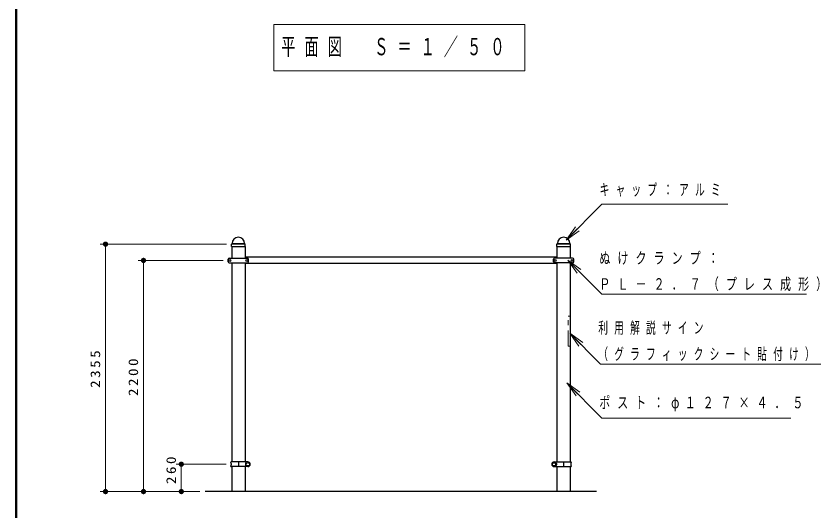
# Model space of a CAD drawing. Units: millimetres on the paper, with parts at other scales. Extents: x -365 to 10, y -61 to 257.
# Drawn here: x -365 to -211.6, y 79.4 to 173.6 of the extents above; entities that cross this region are included whole.
import ezdxf

# ---------------------------------------------------------------- set-up
doc = ezdxf.new("R2010")
doc.units = ezdxf.units.MM
doc.linetypes.add('USER3', pattern=[8, 3, -1, 1, -1, 1, -1])
doc.layers.add('LY_1', color=7, linetype='Continuous', lineweight=13)
doc.styles.add('ＭＳ ゴシック', font='')
doc.styles.get('ＭＳ ゴシック').set_extended_font_data('MS Gothic')

# ---------------------------------------------------------------- blocks, each defined once
blk = doc.blocks.new('filled_dot')
at = {"color": 0, "linetype": 'Continuous', "lineweight": -2, "const_width": 1.25}
blk.add_lwpolyline([(-0.625, 0, 1), (0.625, 0, 1)], format="xyb", close=True, dxfattribs=at)

msp = doc.modelspace()

# ---------------------------------------------------------------- linework, layer by layer
at = {"layer": 'LY_1', "lineweight": 50}
msp.add_line((-365, 257), (-365, 0), dxfattribs=at)
at = {"layer": 'LY_1'}
for p, q in [((-315.874, 172.02), (-315.874, 163.22)), ((-268.074, 172.02), (-315.874, 172.02)), ((-268.074, 163.22), (-268.074, 172.02)), ((-315.874, 163.22), (-268.074, 163.22)), ((-260.179, 130.997), (-258.412, 133.472)), ((-260.179, 130.997), (-258.058, 133.118)), ((-257.705, 132.765), (-260.179, 130.997)), ((-324.917, 130.207), (-348.958, 130.207)), ((-347.958, 83.107), (-347.958, 130.207)), ((-323.91, 130.215), (-321.385, 130.215)), ((-323.83, 130.307), (-321.465, 130.307)), ((-261.918, 130.215), (-259.393, 130.215)), ((-261.838, 130.307), (-259.473, 130.307)), ((-325.568, 127.107), (-341.721, 127.107)), ((-340.721, 83.107), (-340.721, 127.107)), ((-258.102, 124.7), (-259.87, 127.175)), ((-259.87, 127.175), (-257.395, 125.407)), ((-259.87, 127.175), (-257.748, 125.054)), ((-257.735, 110.779), (-259.497, 113.258)), ((-259.497, 113.258), (-257.026, 111.484)), ((-259.497, 113.258), (-257.381, 111.132)), ((-258.285, 101.311), (-260.053, 103.786)), ((-260.053, 103.786), (-257.578, 102.018)), ((-260.053, 103.786), (-257.931, 101.665)), ((-324.997, 88.307), (-334.517, 88.307)), ((-333.517, 83.107), (-333.517, 88.307)), ((-329.976, 83.107), (-348.958, 83.107)), ((-329.976, 83.107), (-341.721, 83.107)), ((-329.976, 83.107), (-334.517, 83.107))]:
    msp.add_line(p, q, dxfattribs=at)
at = {"layer": 'LY_1', "lineweight": 25}
for p, q in [((-323.947, 129.777), (-323.939, 130.183)), ((-323.937, 129.767), (-321.358, 129.767)), ((-323.917, 129.767), (-323.917, 127.557)), ((-323.916, 130.238), (-323.865, 130.289)), ((-321.379, 130.238), (-321.43, 130.289)), ((-321.377, 129.767), (-321.377, 127.557)), ((-321.348, 129.777), (-321.356, 130.183)), ((-261.955, 129.777), (-261.947, 130.183)), ((-261.945, 129.767), (-259.366, 129.767)), ((-261.925, 129.767), (-261.925, 127.557)), ((-261.924, 130.238), (-261.873, 130.289)), ((-259.387, 130.238), (-259.438, 130.289)), ((-259.385, 129.767), (-259.385, 127.557)), ((-259.356, 129.777), (-259.364, 130.183)), ((-324.568, 126.857), (-324.568, 127.357)), ((-324.368, 127.557), (-320.927, 127.557)), ((-321.355, 127.71), (-321.355, 127.557)), ((-261.948, 127.71), (-321.355, 127.71)), ((-320.727, 126.857), (-320.727, 127.357)), ((-262.576, 126.857), (-262.576, 127.357)), ((-258.935, 127.557), (-262.376, 127.557)), ((-261.948, 127.71), (-261.948, 127.557)), ((-258.735, 126.857), (-258.735, 127.357)), ((-324.368, 126.657), (-320.927, 126.657)), ((-323.917, 126.657), (-323.917, 88.757)), ((-321.377, 126.657), (-321.377, 88.757)), ((-321.355, 126.657), (-321.355, 126.504)), ((-261.948, 126.504), (-321.355, 126.504)), ((-258.935, 126.657), (-262.376, 126.657)), ((-261.948, 126.657), (-261.948, 126.504)), ((-261.925, 126.657), (-261.925, 88.757)), ((-259.385, 126.657), (-259.385, 88.757)), ((-320.831, 88.757), (-323.997, 88.757)), ((-323.997, 88.441), (-323.997, 88.173)), ((-320.831, 87.857), (-323.997, 87.857)), ((-323.917, 87.857), (-323.917, 83.107)), ((-322.647, 88.757), (-322.647, 87.857)), ((-321.377, 87.857), (-321.377, 83.107)), ((-321.297, 88.441), (-321.297, 88.173)), ((-262.472, 88.757), (-259.305, 88.757)), ((-262.472, 87.857), (-259.305, 87.857)), ((-262.005, 88.441), (-262.005, 88.173)), ((-261.925, 87.857), (-261.925, 83.107)), ((-260.655, 88.757), (-260.655, 87.857)), ((-259.385, 87.857), (-259.385, 83.107)), ((-259.305, 88.441), (-259.305, 88.173))]:
    msp.add_line(p, q, dxfattribs=at)
at = {"layer": 'LY_1', "linetype": 'USER3'}
for p, q in [((-259.813, 116.507), (-259.385, 116.507)), ((-259.813, 110.757), (-259.813, 116.507)), ((-259.813, 110.757), (-259.385, 110.757))]:
    msp.add_line(p, q, dxfattribs=at)
at = {"layer": 'LY_1', "color": 3, "lineweight": 25}
msp.add_line((-254.385, 83.107), (-328.976, 83.107), dxfattribs=at)
at = {"layer": 'LY_1'}
for points in [[(-260.179, 130.997), (-253.374, 137.802), (-229.374, 137.802)], [(-259.87, 127.175), (-253.374, 120.68), (-214.374, 120.68)], [(-259.497, 113.258), (-253.628, 107.36), (-211.628, 107.36)], [(-260.053, 103.786), (-253.374, 97.108), (-217.374, 97.108)]]:
    msp.add_lwpolyline(points, dxfattribs=at)
at = {"layer": 'LY_1', "lineweight": 25}
for centre, radius in [((-324.247, 127.107), 0.18), ((-321.047, 127.107), 0.18), ((-262.255, 127.107), 0.18), ((-259.055, 127.107), 0.18), ((-320.831, 88.307), 0.329), ((-262.472, 88.307), 0.329)]:
    msp.add_circle(centre, radius, dxfattribs=at)
for centre, radius, start, end in [((-322.647, 130.307), 1.2, 1.14005, 178.85842), ((-260.655, 130.307), 1.2, 1.14005, 178.85842), ((-323.937, 129.777), 0.01, 178.87801, 270), ((-323.859, 130.182), 0.08, 135, 178.99605), ((-323.907, 130.332), 0.06, 315, 358.85842), ((-321.388, 130.332), 0.06, 181.14005, 225), ((-321.436, 130.182), 0.08, 1.00395, 45), ((-321.358, 129.777), 0.01, 270, 1.12199), ((-261.945, 129.777), 0.01, 178.87801, 270), ((-261.867, 130.182), 0.08, 135, 178.99605), ((-261.915, 130.332), 0.06, 315, 358.85842), ((-259.396, 130.332), 0.06, 181.14005, 225), ((-259.444, 130.182), 0.08, 1.00395, 45), ((-259.366, 129.777), 0.01, 270, 1.12199), ((-324.368, 127.357), 0.2, 90, 180), ((-320.927, 127.357), 0.2, 0, 90), ((-262.376, 127.357), 0.2, 90, 180), ((-258.935, 127.357), 0.2, 0, 90), ((-324.368, 126.857), 0.2, 180, 270), ((-320.927, 126.857), 0.2, 270, 0), ((-262.376, 126.857), 0.2, 180, 270), ((-258.935, 126.857), 0.2, 270, 0), ((-323.997, 88.637), 0.12, 90, 242.96431), ((-323.997, 87.977), 0.12, 117.03569, 270), ((-324.097, 88.441), 0.1, 0, 62.96431), ((-324.097, 88.173), 0.1, 297.03569, 0), ((-321.297, 88.637), 0.12, 297.03569, 90), ((-321.197, 88.441), 0.1, 117.03569, 180), ((-321.197, 88.173), 0.1, 180, 242.96431), ((-321.297, 87.977), 0.12, 270, 62.96431), ((-320.831, 88.307), 0.45, 270, 90), ((-262.472, 88.307), 0.45, 90, 270), ((-262.005, 88.637), 0.12, 90, 242.96431), ((-262.005, 87.977), 0.12, 117.03569, 270), ((-262.105, 88.441), 0.1, 0, 62.96431), ((-262.105, 88.173), 0.1, 297.03569, 0), ((-259.305, 88.637), 0.12, 297.03569, 90), ((-259.205, 88.441), 0.1, 117.03569, 180), ((-259.205, 88.173), 0.1, 180, 242.96431), ((-259.305, 87.977), 0.12, 270, 62.96431)]:
    msp.add_arc(centre, radius, start, end, dxfattribs=at)

# ---------------------------------------------------------------- block references
at = {"layer": 'LY_1', "xscale": 0.4, "yscale": 0.4}
for p, rotation in [((-347.958, 130.207), 270), ((-340.721, 127.107), 270), ((-333.517, 88.307), 270), ((-347.958, 83.107), 90), ((-340.721, 83.107), 90), ((-333.517, 83.107), 90)]:
    msp.add_blockref('filled_dot', p, dxfattribs=dict(at, rotation=rotation))

# ---------------------------------------------------------------- texts
at = {"layer": 'LY_1', "attachment_point": 4, "style": 'ＭＳ ゴシック'}
for s, insert, char_height in [('\\T1.64;\\W0.6;平面図\u3000Ｓ＝１／５０', (-314.474, 167.62), 3.299), ('\\T1.64;\\W0.6;キャップ：アルミ', (-253.791, 140.452), 2.199), ('\\T1.64;\\W0.7;ぬけクランプ：', (-253.847, 127.48), 2.199), ('\\T1.64;\\W0.7;ＰＬ－２．７（プレス成形）', (-253.847, 122.48), 2.199), ('\\T1.64;\\W0.6;利用解説サイン', (-254.045, 114.16), 2.199), ('\\T1.64;\\W0.6;（グラフィックシート貼付け）', (-254.045, 109.16), 2.199), ('\\T1.63;\\W0.7;ポスト：φ１２７×４．５', (-253.868, 99.758), 2.199)]:
    msp.add_mtext(s, dxfattribs=dict(at, insert=insert, char_height=char_height))
at = {"layer": 'LY_1', "char_height": 1.833, "attachment_point": 8, "rotation": 90, "style": 'ＭＳ ゴシック'}
for s, insert in [('\\T1.33;\\W1.15;2355', (-348.958, 106.657)), ('\\T1.33;\\W1.15;2200', (-341.721, 105.107)), ('\\T1.33;\\W1.15;260', (-334.517, 87.395))]:
    msp.add_mtext(s, dxfattribs=dict(at, insert=insert))

doc.saveas('drawing.dxf')
